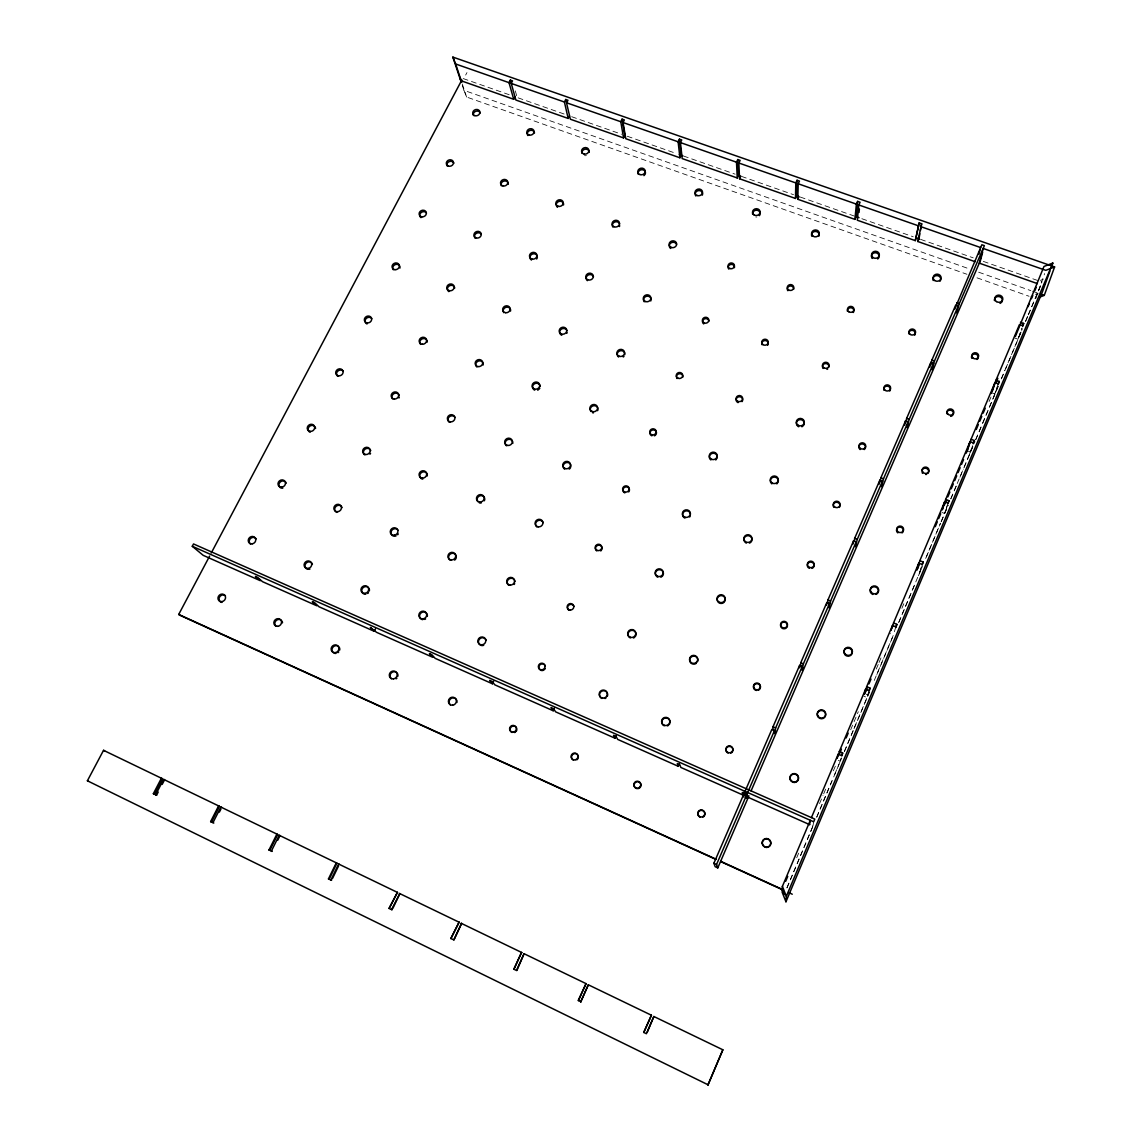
<?xml version="1.0" encoding="UTF-8"?>
<svg xmlns="http://www.w3.org/2000/svg" width="1142" height="1142" viewBox="0 0 1142 1142"><rect width="100%" height="100%" fill="white"/><g stroke="black" fill="none" stroke-linecap="round" stroke-linejoin="round"><path stroke-width="0.75" stroke-dasharray="5 3.75" d="M813.675 821.783L812.918 826.094L809.592 824.624M840.897 758.402L840.241 761.214L836.943 759.787M868.919 690.667L867.063 697.548L863.78 696.163M868.876 692.252L868.12 695.021L864.837 693.637M894.386 631.712L895.813 626.858M919.695 572.171L922.108 564.462M921.694 566.632L920.238 571.285L916.997 569.986M947.946 503.122L944.591 513.486L941.365 512.23M945.59 511.102L947.532 505.149M969.501 454.345L972.227 446.165M971.028 450.362L972.684 445.437M993.968 396.26L998.236 383.783M995.467 392.391L998.151 384.568M1018.521 337.718L1021.662 328.725M1018.949 336.947L1022.104 327.94M1040.176 286.171L1035.765 298.647L1030.726 296.863M1041.247 283.159L1044.644 273.552M796.702 857.785L798.772 852.86M819.542 803.625L822.997 795.417M823.696 793.776L825.766 788.851M833.374 770.807L835.459 765.882M850.676 729.781L858.284 711.723M876.271 669.055L878.355 664.13M879.04 662.488L881.124 657.564M901.88 608.329L903.95 603.404M989.072 401.556L991.142 396.631M786.952 887.734L814.018 823.468M816.73 817.03L831.961 780.871M834.702 774.362L841.611 757.96M844.381 751.393L869.49 691.767M874.272 680.404L893.458 634.881L890.16 633.61M898.597 622.675L915.099 583.505M915.784 581.878L922.493 565.947M925.648 558.438L940.537 523.122L925.919 558.053M941.151 521.637L948.06 505.235M950.829 498.669L956.525 485.164M957.21 483.537L973.255 445.451M975.711 439.584L998.522 385.439M1001.291 378.873L1022.318 328.939M1025.487 321.43L1027.729 316.12M1028.257 314.864L1040.69 285.329M786.966 887.948L813.961 823.839M816.73 817.258L841.64 758.131M844.409 751.564L853.402 730.209M854.016 728.739L869.305 692.437M876.828 674.579L893.529 634.952M898.954 622.062L914.97 584.033M918.425 575.825L922.451 566.261M941.265 521.623L948.174 505.192M950.801 498.968L956.482 485.493M959.937 477.27L963.405 469.062M964.091 467.421L974.997 441.526M975.682 439.884L982.077 424.71M982.777 423.068L998.679 385.297M1001.448 378.73L1004.903 370.508M1005.602 368.866L1022.204 329.453M1025.659 321.245L1027.743 316.305M1028.428 314.664L1040.89 285.1M465.665 75.058L466.964 72.603M1040.362 280.375L1043.246 279.276M1035.466 294.336L1038.292 293.251M463.195 78.57L509.989 95.014M518.125 97.855L565.147 114.386M571.657 116.698L621.519 134.228M627.286 136.241L676.25 153.471M683.444 155.997L735.148 174.169M741.472 176.382L793.533 194.682M800.257 197.038L854.444 216.109M861.839 218.707L913.215 236.765M920.595 239.363L973.227 257.849M983.305 261.39L1042.075 282.045M462.282 85.35L463.938 90.332L968.573 268.627M978.665 272.196L1030.812 290.625M1032.496 291.21L1037.536 292.994M463.938 90.332L466.593 97.027L966.931 274.266M977.01 277.834L1029.056 296.263M1014.824 338.061L1017.993 339.217M991.741 392.777L994.939 393.961M967.274 450.79L970.486 452.004M462.296 84.065L466.593 97.027M515.313 90.875L517.155 97.541M756.803 216.994A3.811 3.397 -7.5 0 1 755.804 217.009M586.36 155.583A3.697 3.255 -15.4 0 1 584.476 155.612"/><path stroke-width="1.5" d="M620.791 121.737L566.66 102.809L567.959 100.253L565.733 99.468L570.372 119.225L623.561 137.939L620.791 121.737L622.076 119.139L624.36 119.939L623.061 122.537L625.802 138.724L679.904 157.782L678.134 141.794L679.419 139.167L681.731 139.981L680.461 142.593L682.188 158.581L737.232 177.952L736.504 162.193L737.775 159.552L740.13 160.365L738.86 163.02L739.545 178.766L795.46 198.451L795.803 182.934L797.059 180.25L799.457 181.078L798.201 183.776L797.815 199.279L854.915 219.378L856.129 216.695L857.628 201.392L860.069 202.248L858.827 204.975L857.299 220.22L915.313 240.634L919.167 222.89L921.665 223.761L920.466 230.441M795.46 198.451L796.688 195.796L797.059 180.25M809.592 824.624L810.292 820.284L782.398 886.363C781.199 889.875 787.281 900.967 782.27 889.661L782.17 892.245L785.953 901.78L1042.532 291.61L1049.955 270.997M799.486 667.77L799.643 665.315L802.269 666.414L802.012 670.097L803.368 663.873L829.492 603.518L826.879 602.448L800.742 662.774L800.499 666.485L803.097 667.585M785.953 901.78L786.338 896.284L1052.81 263.06L1043.988 266.457L1015.338 336.562M854.915 219.378L856.386 204.118L857.628 201.392M859.041 212.441L859.384 209.043M826.537 605.303L826.879 602.448M827.607 602.833L827.95 599.95L853.602 540.751L856.214 541.793L855.415 546.647L857.271 539.338L882.438 481.196L879.854 480.182L854.673 538.31L854.159 541.565M829.492 603.518L828.964 607.801L830.577 601.02L856.214 541.793M853.103 543.992L853.602 540.751M915.313 240.634L919.167 222.89M975.168 261.704L917.754 241.49L921.665 223.761M919.253 237.122L919.867 233.782M879.083 484.251L879.854 480.182M880.125 481.867L880.882 477.784L905.606 420.727L908.19 421.712L906.905 427.636L909.203 419.342L933.471 363.284L930.916 362.342L906.634 418.372L905.677 422.854M882.438 481.196L881.396 486.606L883.48 478.798L908.19 421.712M904.664 425.195L905.606 420.727M837.257 758.374L838.199 754.148L841.568 755.59L842.668 752.978L839.299 751.522L865.579 689.268L868.919 690.667L870.004 688.098L866.664 686.699L892.473 625.502L895.813 626.858L896.87 624.346L893.544 622.975L918.796 563.149L922.108 564.462L923.15 561.992L919.838 560.665L944.662 501.838L947.946 503.122L948.973 500.696L945.676 499.411L970.058 441.668L973.327 442.896L974.326 440.512L971.057 439.285L994.982 382.584L998.236 383.783L999.221 381.442L995.967 380.243L992.27 391.221M838.342 755.79L839.299 751.522M929.788 367.182L930.916 362.342M930.787 364.883L931.915 360.03L955.754 305L958.295 305.913L934.47 360.972L931.958 369.737L933.471 363.284M841.997 755.804L842.668 752.978M954.726 309.168L981.849 244.773L984.375 245.658L959.28 303.644L956.568 312.865L957.538 310.61M864.223 694.436L865.579 689.268M978.937 254.109L980.221 249.199M864.837 693.637L866.664 686.699M982.648 252.211L980.478 260.405L751.065 790.935M869.248 690.867L870.004 688.098M891.088 630.37L892.473 625.502M892.145 627.872L893.544 622.975M895.913 627.586L896.87 624.346M916.912 569.33L918.796 563.149M919.838 560.665L916.997 569.986L919.024 565.176M922.179 565.09L923.15 561.992M942.307 509.261L944.662 501.838M942.364 509.846L945.676 499.411M948.003 503.665L948.973 500.696M966.289 453.131L970.058 441.668M967.274 450.79L971.057 439.285M973.227 443.795L974.326 440.512M991.299 393.519L994.982 382.584M998.151 384.568L999.221 381.442M1022.618 326.426L1023.675 323.429L1020.434 322.258M1044.502 284.515L1045.016 283.102M1051.668 266.229L1052.81 263.06M1040.019 297.006L1044.273 295.378L1054.608 266.942L452.889 57.1L461.168 82.024M811.42 817.615L838.199 754.148M995.967 380.243L1019.463 324.556L1022.704 325.727L1023.675 323.429M785.696 881.267L787.752 876.414M839.384 754.006L841.411 749.181M846.165 737.932L848.192 733.107M865.522 692.023L867.577 687.156M868.948 683.901L871.003 679.033M935.269 526.662L937.297 521.851M938.653 518.654L940.68 513.829M944.42 504.978L946.461 500.125M947.831 496.884L949.887 492.016M951.257 488.776L953.299 483.923M954.669 480.682L956.725 475.814M958.081 472.574L960.137 467.706M961.507 464.466L963.548 459.612M976.267 429.492L978.337 424.567M979.722 421.298L981.792 416.387M983.176 413.104L985.246 408.194M995.81 383.127L997.851 378.302M1028.028 306.755L1029.385 303.529M1031.426 298.69L1032.796 295.464M1034.838 290.625L1036.194 287.399M722.857 1049.784L707.997 1084.9L722.857 1049.784L653.852 1016.494L646.401 1033.724L643.76 1032.439L651.425 1015.238L643.76 1032.439M616.295 735.762L615.153 738.274L613.525 735.32L616.052 736.447L617.665 739.388L678.291 766.311L677.292 763.613L679.861 764.755L680.832 767.438L742.643 794.889L743.77 792.305M748.938 795.846L717.79 867.891L715.163 866.707L713.878 863.252L743.585 794.661L746.254 795.846L746.554 798.272L747.382 793.205L774.519 730.509L774.547 733.578L775.646 727.925L802.269 666.414M747.696 795.66L745.055 794.489L744.727 792.034L771.878 729.367L775.661 731.023M773.034 729.881L773.006 726.783L799.643 665.315M717.79 867.891L716.548 864.465L746.254 795.846M647.3 1032.154L653.852 1016.494M578.509 1000.563L586.032 983.619L524.064 953.713L516.441 970.457L513.9 969.215L521.523 952.485L513.9 969.215M917.754 241.49L918.953 238.778M588.316 984.789L580.778 1001.777L588.316 984.789L651.425 1015.238M678.291 766.311L679.419 763.77M516.869 970.557L524.064 953.713M450.876 938.538L459.084 922.208L450.876 938.538L453.902 939.895L461.582 923.421L453.902 939.895M797.815 199.279L799.043 196.624L796.688 195.796M493.615 681.331L492.445 683.787L489.632 680.346L492.059 681.417L494.857 684.857L553.228 710.767L554.37 708.297M737.232 177.952L738.474 175.34L737.775 159.552M389.065 908.447L397.445 892.402L389.065 908.447L392.134 909.831M739.545 178.766L740.787 176.154L738.474 175.34M391.52 909.632L399.886 893.572L392.848 908.361M679.904 157.782L681.174 155.198L679.419 139.167M328.453 878.926L336.276 862.881L336.976 863.152L329.167 879.169L328.453 878.926L331.565 880.339L330.852 880.097L338.674 864.051L339.374 864.308M332.351 878.74L338.589 865.922M192.284 546.276L813.675 821.783L814.803 819.114L193.526 543.949L192.284 546.276L203.219 555.355L260.305 580.693L255.38 576.396L257.649 577.409L262.546 581.692L316.762 605.76L312.337 601.677L314.635 602.69L319.032 606.773L374.248 631.298L375.433 628.914M623.561 137.939L624.831 135.398L622.076 119.139M268.984 849.976L276.864 834.145L277.663 834.459L269.783 850.262L268.984 849.976L272.139 851.418L271.339 851.133L279.219 835.287L280.018 835.601L277.649 840.341M568.174 118.44L564.419 102.023L511.216 83.423L512.53 80.896L510.331 80.126L515.87 100.039L568.174 118.44L569.458 115.927M210.628 821.569L218.579 805.952L219.45 806.309L211.513 821.897L210.628 821.569L213.825 823.025M212.94 822.697L220.891 807.08L221.762 807.423M219.378 812.105L220.963 808.979M564.419 102.023L565.733 99.468M459.855 77.399L461.197 80.796L513.7 99.268L514.999 96.784M153.356 793.69L161.365 778.287L162.321 778.673L154.327 794.061L153.356 793.69L156.597 795.16L158.196 792.091M162.193 784.397L164.591 779.772L163.634 779.386L155.626 794.803L156.597 795.16M513.7 99.268L509.018 82.652L510.331 80.126M708.126 1084.814L87.392 780.785L103.537 750.323L104.579 750.751M715.948 859.441L179.836 615.224L178.709 614.439L209.614 556.097M211.284 552.942L461.868 79.954M1054.608 266.942L1045.786 270.34L983.176 248.456L979.294 263.16L1037.364 283.601M586.032 983.619L578.18 1000.506L581.107 1001.819M452.889 57.1L455.629 63.981L509.018 82.652M623.061 122.537L678.134 141.794M680.461 142.593L736.504 162.193M738.86 163.02L795.803 182.934M798.201 183.776L856.386 204.118M858.827 204.975L917.954 225.645M920.438 226.516L980.65 247.571M679.333 154.541L682.702 155.712M855.672 216.523L859.027 217.694M916.127 237.764L919.481 238.949M1040.904 294.179L1044.273 295.378M956.739 302.73L959.28 303.644M87.392 780.785L88.448 781.171M931.915 360.03L934.47 360.972M906.634 418.372L909.203 419.342M880.882 477.784L883.48 478.798M854.673 538.31L857.271 539.338M827.95 599.95L830.577 601.02M800.742 662.774L803.368 663.873M773.006 726.783L775.646 727.925M744.727 792.034L747.382 793.205M744.927 793.619L742.3 792.462L742.643 794.889M492.445 683.787L435.159 658.349L431.804 654.694L429.421 653.624L432.789 657.292L376.56 632.325L370.336 627.415L374.248 631.298M615.153 738.274L555.669 711.866L553.47 708.668L550.986 707.569L553.228 710.767M746.854 796.759L809.692 824.652M178.709 614.439L715.834 859.098M720.716 861.311L782.37 889.404M720.816 861.668L782.356 889.704M788.936 892.687L792.263 894.215M713.878 863.252L716.548 864.465M103.537 750.323L162.321 778.673M163.634 779.386L219.45 806.309M220.891 807.08L277.663 834.459M279.219 835.287L336.976 863.152M338.674 864.051L397.445 892.402M399.272 893.358L459.084 922.208M461.068 923.236L521.937 952.614M782.398 886.363L786.338 896.284M460.397 79.055L461.753 82.438M455.629 63.981L461.197 80.796M743.585 794.661L743.927 797.102M399.286 397.102A3.826 3.483 -28.8 0 1 398.958 398.001M392.491 398.829A3.826 3.483 -28.8 0 1 394.004 393.576A3.826 3.483 -28.8 0 1 399.186 395.275M393.333 269.783A3.726 3.312 -25.1 0 1 395.717 264.43A3.726 3.312 -25.1 0 1 399.957 268.084M473.459 115.556A3.626 3.155 -19.4 0 1 475.686 111.331A3.626 3.155 -19.4 0 1 480.225 112.944M506.506 445.823A3.883 3.612 -24.1 0 1 507.733 439.556A3.883 3.612 -24.1 0 1 512.772 443.41M902.68 532.3A3.455 3.24 9.9 0 1 902.052 532.9M897.855 532.871A3.455 3.24 9.9 0 1 897.212 532.258M896.756 531.53A3.455 3.24 9.9 0 1 899.867 527.076A3.455 3.24 9.9 0 1 903.122 531.572M314.964 426.78A3.826 3.469 -33.6 0 1 315.535 428.493M310.082 432.261A3.826 3.469 -33.6 0 1 308.783 427.165A3.826 3.469 -33.6 0 1 314.335 426.109M732.664 751.308A3.497 3.455 23.6 0 1 730.752 753.149M728.068 753.078A3.497 3.455 23.6 0 1 726.141 748.781A3.497 3.455 23.6 0 1 730.266 746.54A3.497 3.455 23.6 0 1 732.921 750.451M756.489 690.467A3.469 3.397 11.3 0 1 753.92 685.471A3.469 3.397 11.3 0 1 759.573 684.857A3.469 3.397 11.3 0 1 758.274 690.268M700.003 817.13A3.554 3.512 61.8 0 1 698.676 811.662A3.554 3.512 61.8 0 1 704.257 811.834A3.554 3.512 61.8 0 1 702.701 817.215M787.423 625.93A3.44 3.326 7.3 0 1 786.724 627.515M786.081 628.114A3.44 3.326 7.3 0 1 784.426 628.757M783.526 628.742A3.44 3.326 7.3 0 1 781.885 628.057M781.256 627.429A3.44 3.326 7.3 0 1 782.713 622.347A3.44 3.326 7.3 0 1 787.423 625.059A3.455 3.326 7.3 0 1 781.899 627.258A3.455 3.326 7.3 0 1 782.713 621.548A3.455 3.326 7.3 0 1 787.438 625.131M809.407 568.331A3.426 3.255 5.4 0 1 808.008 563.306A3.426 3.255 5.4 0 1 813.432 563.363A3.426 3.255 5.4 0 1 812.019 568.359M573.484 760.158A3.469 3.397 -51.5 0 1 572.128 755.105A3.469 3.397 -51.5 0 1 577.352 754.548A3.469 3.397 -51.5 0 1 576.896 759.801M636.993 788.637A3.497 3.469 -66.7 0 1 634.695 783.226A3.497 3.469 -66.7 0 1 640.548 783.398A3.497 3.469 -66.7 0 1 637.907 788.651M933.2 280.504A3.968 3.554 2 0 1 937.268 275.593A3.968 3.554 2 0 1 940.023 281.232M367.067 323.957A3.754 3.355 -27.6 0 1 366.282 323.514M365.654 322.886A3.754 3.355 -27.6 0 1 366.753 318.047A3.754 3.355 -27.6 0 1 371.835 318.647M477.699 501.566A3.926 3.669 -28.3 0 1 480.625 495.614A3.926 3.669 -28.3 0 1 484.379 500.767M481.167 503.008A3.926 3.669 -28.3 0 1 479.212 502.751M844.223 653.595A4.211 4.04 16.4 0 1 846.822 648.228A4.211 4.04 16.4 0 1 852.189 651.311A4.211 4.04 16.4 0 1 848.663 656.136M847.564 656.122A4.211 4.04 16.4 0 1 844.78 654.523M811.791 236.251A3.854 3.455 -4.4 0 1 815.359 231.426A3.854 3.455 -4.4 0 1 818.928 236.151M420.97 217.651A3.683 3.255 -22.9 0 1 420.998 212.669A3.683 3.255 -22.9 0 1 426.409 212.912M695.863 196.01A3.769 3.355 -10.3 0 1 698.49 190.586A3.769 3.355 -10.3 0 1 702.344 195.139M537.34 257.307A3.754 3.369 -18.7 0 1 536.64 258.991M531.444 260.048A3.754 3.369 -18.7 0 1 531.715 254.38A3.754 3.369 -18.7 0 1 537.311 256.422M1002.134 301.431A4.026 3.597 5 0 1 1001.634 302.259M1000.92 302.93A4.026 3.597 5 0 1 1000.021 303.401M994.411 300.603A4.026 3.597 5 0 1 998.251 296.506A4.026 3.597 5 0 1 1002.376 300.532M760.115 213.997A3.811 3.397 -7.5 0 1 759.344 215.638M752.564 214.125A3.811 3.397 -7.5 0 1 755.89 210.242A3.811 3.397 -7.5 0 1 760.129 213.111M527.904 135.555A3.654 3.198 -17.5 0 1 529.674 130.545A3.654 3.198 -17.5 0 1 534.499 133M337.718 376.332A3.783 3.412 -30.4 0 1 337.846 371.064A3.783 3.412 -30.4 0 1 343.342 371.393M871.403 256.736A3.911 3.497 -1.3 0 1 876.742 252.982A3.911 3.497 -1.3 0 1 877.698 258.977M872.202 258.406A3.911 3.497 -1.3 0 1 871.674 257.621M279.476 486.763A3.869 3.512 -37 0 1 281.103 481.396A3.869 3.512 -37 0 1 286.242 483.18M282.773 488.176A3.869 3.512 -37 0 1 280.09 487.448M449.249 422.269A3.854 3.54 -26.8 0 1 449.249 416.859A3.854 3.54 -26.8 0 1 454.901 417.215M833.903 507.376A3.397 3.198 4.2 0 1 834.288 503.08A3.397 3.198 4.2 0 1 838.87 503.108A3.397 3.198 4.2 0 1 839.284 507.419M859.069 448.249A3.369 3.126 3.4 0 1 862.153 443.924A3.369 3.126 3.4 0 1 865.308 448.264M864.865 448.977A3.369 3.126 3.4 0 1 864.251 449.548M860.14 449.548A3.369 3.126 3.4 0 1 859.512 448.963M883.994 390.35A3.355 3.069 2.8 0 1 887.462 386.124A3.355 3.069 2.8 0 1 889.746 391.035M827.707 368.966A3.298 3.026 -1.4 0 1 826.951 369.366M823.068 368.438A3.298 3.026 -1.4 0 1 822.64 367.753M822.411 366.982A3.298 3.026 -1.4 0 1 825.695 363.541A3.298 3.026 -1.4 0 1 828.964 366.953M761.985 344.67A3.255 2.983 -5.5 0 1 765.468 340.544A3.255 2.983 -5.5 0 1 767.581 345.312M736.79 401.656A3.283 3.041 -6.4 0 1 737.232 397.544A3.283 3.041 -6.4 0 1 741.672 397.53A3.283 3.041 -6.4 0 1 742 401.641M738.117 402.612A3.283 3.041 -6.4 0 1 737.389 402.212M710.852 459.94A3.968 3.726 -7.7 0 1 710.024 454.973A3.968 3.726 -7.7 0 1 715.235 453.674A3.968 3.726 -7.7 0 1 716.962 458.413M716.434 459.255A3.968 3.726 -7.7 0 1 715.691 459.94M690.196 516.098A3.997 3.797 -9.7 0 1 689.654 516.969M684.929 518.125A3.997 3.797 -9.7 0 1 684.186 511.587A3.997 3.797 -9.7 0 1 690.51 514.157M656.136 575.911A4.026 3.869 -13 0 1 656.764 570.7A4.026 3.869 -13 0 1 662.189 570.757A4.026 3.869 -13 0 1 662.517 575.982M661.746 576.696A4.026 3.869 -13 0 1 660.818 577.195M657.749 577.167A4.026 3.869 -13 0 1 656.85 576.639M630.341 637.95A4.068 3.954 -19.2 0 1 628.485 632.425A4.068 3.954 -19.2 0 1 634.295 630.998A4.068 3.954 -19.2 0 1 635.138 636.765M634.367 637.493A4.068 3.954 -19.2 0 1 633.439 637.993M601.891 698.461A4.097 4.026 -31.8 0 1 599.893 693.137A4.097 4.026 -31.8 0 1 605.303 691.053A4.097 4.026 -31.8 0 1 607.301 696.377M605.959 698.019A4.097 4.026 -31.8 0 1 605.017 698.519M664.244 725.827A4.14 4.097 -14.7 0 1 662.017 720.745A4.14 4.097 -14.7 0 1 666.928 718.09A4.14 4.097 -14.7 0 1 670.011 722.7M669.712 723.728A4.14 4.097 -14.7 0 1 669.141 724.642M668.356 725.384A4.14 4.097 -14.7 0 1 667.413 725.898M693.151 664.087A4.111 4.011 -5.7 0 1 689.782 659.177A4.111 4.011 -5.7 0 1 695.093 656.307A4.111 4.011 -5.7 0 1 697.534 661.718M696.206 663.345A4.111 4.011 -5.7 0 1 694.222 664.102M717.419 600.977A4.083 3.94 -3.3 0 1 721.287 595.582A4.083 3.94 -3.3 0 1 724.956 601.077M724.399 601.962A4.083 3.94 -3.3 0 1 717.933 601.877M744.727 541.85A4.054 3.854 -2.3 0 1 745.84 536.255A4.054 3.854 -2.3 0 1 751.579 537.782A4.054 3.854 -2.3 0 1 749.466 543.107M746.368 543.078A4.054 3.854 -2.3 0 1 745.455 542.578M770.607 482.281A4.026 3.783 -1.8 0 1 774.362 477.07A4.026 3.783 -1.8 0 1 778.03 482.309M777.502 483.166A4.026 3.783 -1.8 0 1 776.76 483.865M771.864 483.851A4.026 3.783 -1.8 0 1 771.121 483.137M796.331 423.796A3.997 3.712 -1.6 0 1 801.327 419.728A3.997 3.712 -1.6 0 1 803.44 425.566M802.698 426.252A3.997 3.712 -1.6 0 1 801.798 426.737M798.743 426.737A3.997 3.712 -1.6 0 1 797.844 426.252M797.102 425.566A3.997 3.712 -1.6 0 1 796.588 424.738M871.089 593.24A4.168 3.954 12.4 0 1 871.903 587.459A4.168 3.954 12.4 0 1 877.898 588.858A4.168 3.954 12.4 0 1 876.042 594.397M872.859 594.454A4.168 3.954 12.4 0 1 871.888 593.954M422.683 619.663A4.011 3.783 -39.5 0 1 419.628 615.267A4.011 3.783 -39.5 0 1 424.253 611.998A4.011 3.783 -39.5 0 1 427.308 616.38M425.623 618.935A4.011 3.783 -39.5 0 1 424.71 619.421M483.694 645.301A4.04 3.854 -38.4 0 1 478.641 643.089A4.04 3.854 -38.4 0 1 481.096 637.993A4.04 3.854 -38.4 0 1 486.149 640.205M221.905 602.434A3.968 3.612 -44.4 0 1 219.478 597.18A3.968 3.612 -44.4 0 1 225.431 595.696M398.244 533.914A3.926 3.654 -35.1 0 1 397.687 534.756M396.017 535.926A3.926 3.654 -35.1 0 1 395.032 536.169M394.033 536.169A3.926 3.654 -35.1 0 1 392.263 535.412M391.606 534.713A3.926 3.654 -35.1 0 1 392.72 529.46A3.926 3.654 -35.1 0 1 398.044 530.202M564.519 469.091A3.911 3.669 -20.5 0 1 565.704 462.738A3.911 3.669 -20.5 0 1 570.857 466.65M570.543 467.592A3.911 3.669 -20.5 0 1 569.258 469.105M420.356 477.699A3.883 3.597 -30.6 0 1 422.811 471.917A3.883 3.597 -30.6 0 1 427.279 475.957M422.768 479.112A3.883 3.597 -30.6 0 1 420.998 478.37M281.917 620.991A3.997 3.683 -44.8 0 1 282.488 622.833M276.021 626.287A3.997 3.683 -44.8 0 1 275.836 620.891A3.997 3.683 -44.8 0 1 281.275 620.263M536.926 527.019A3.954 3.74 -25 0 1 537.24 521.023A3.954 3.74 -25 0 1 543.149 522.622M508.533 585.132A3.997 3.797 -30.9 0 1 509.332 578.751A3.997 3.797 -30.9 0 1 515.042 581.649M514.657 583.619A3.997 3.797 -30.9 0 1 514.1 584.49M370.536 453.388A3.854 3.526 -32.3 0 1 369.965 454.202M364.641 454.873A3.854 3.526 -32.3 0 1 365.14 449.106A3.854 3.526 -32.3 0 1 370.765 450.605M339.16 647.2A4.026 3.754 -45.2 0 1 339.674 650.098M338.746 651.939A4.026 3.754 -45.2 0 1 337.961 652.653M336.048 653.395A4.026 3.754 -45.2 0 1 334.078 653.096M333.236 652.567A4.026 3.754 -45.2 0 1 333.007 647.1A4.026 3.754 -45.2 0 1 338.503 646.472M365.783 594.197A3.983 3.712 -40.1 0 1 361.728 590.528A3.983 3.712 -40.1 0 1 366.068 586.588A3.983 3.712 -40.1 0 1 369.366 590.956M368.452 592.769A3.983 3.712 -40.1 0 1 367.681 593.469M763.884 846.522A4.354 4.254 52.5 0 1 764.583 839.299A4.354 4.254 52.5 0 1 770.807 843.124A4.354 4.254 52.5 0 1 764.84 847.107M449.862 560.037A3.954 3.726 -33.5 0 1 450.719 553.742A3.954 3.726 -33.5 0 1 456.315 556.597M456.258 557.582A3.954 3.726 -33.5 0 1 454.602 560.094M397.288 673.295A4.054 3.84 -45.8 0 1 397.844 676.235M396.916 678.105A4.054 3.84 -45.8 0 1 396.131 678.833M391.335 678.733A4.054 3.84 -45.8 0 1 391.035 673.18A4.054 3.84 -45.8 0 1 396.617 672.552M307.94 569.301A3.954 3.64 -40.5 0 1 305.985 563.249A3.954 3.64 -40.5 0 1 312.437 564.162M309.925 569.073A3.954 3.64 -40.5 0 1 308.94 569.316M450.391 704.971A4.097 3.911 -46.7 0 1 451.747 698.119A4.097 3.911 -46.7 0 1 456.943 702.458M336.719 512.401A3.897 3.583 -36.3 0 1 336.034 506.349A3.897 3.583 -36.3 0 1 342.086 507.59M250.383 544.02A3.926 3.569 -40.7 0 1 250.598 538.439A3.926 3.569 -40.7 0 1 256.193 538.853M638.278 174.355A3.726 3.298 -13 0 1 641.875 169.687A3.726 3.298 -13 0 1 645.13 174.226M644.63 174.983A3.726 3.298 -13 0 1 643.917 175.611M447.05 165.876A3.654 3.198 -21.1 0 1 449.306 161.579A3.654 3.198 -21.1 0 1 453.874 163.249M581.992 153.342A3.697 3.255 -15.4 0 1 585.246 149.174A3.697 3.255 -15.4 0 1 589.229 152.343M703.715 323.914A3.226 2.941 -9.4 0 1 704.171 319.018A3.226 2.941 -9.4 0 1 708.925 321.145M676.435 377.117A3.24 2.998 -10.9 0 1 679.747 373.705A3.24 2.998 -10.9 0 1 682.859 377.103M677.049 378.559A3.24 2.998 -10.9 0 1 676.635 377.874M651.868 435.816A3.269 3.055 -12.9 0 1 650.126 432.061A3.269 3.055 -12.9 0 1 653.995 429.992A3.269 3.055 -12.9 0 1 656.422 433.389M656.179 434.16A3.269 3.055 -12.9 0 1 655.722 434.845M655.108 435.416A3.269 3.055 -12.9 0 1 654.352 435.816M596.681 550.887A3.326 3.169 -20.1 0 1 596.081 546.633A3.326 3.169 -20.1 0 1 600.435 545.562A3.326 3.169 -20.1 0 1 601.805 549.63M601.349 550.344A3.326 3.169 -20.1 0 1 600.706 550.929M624.817 492.901A3.298 3.112 -15.8 0 1 623.318 488.562A3.298 3.112 -15.8 0 1 628.043 487.391A3.298 3.112 -15.8 0 1 628.714 491.931M568.73 610.185A3.355 3.226 -26.7 0 1 568.959 605.017A3.355 3.226 -26.7 0 1 573.998 606.431M539.995 669.812A3.383 3.283 -36.4 0 1 540.252 664.544A3.383 3.283 -36.4 0 1 545.319 666M545.191 668.541A3.383 3.283 -36.4 0 1 544.063 669.883M543.292 670.311A3.383 3.283 -36.4 0 1 540.723 670.254M597.908 409.75A3.883 3.612 -17.2 0 1 597.609 410.677M593.44 412.89A3.883 3.612 -17.2 0 1 592.47 412.647M590.942 411.505A3.883 3.612 -17.2 0 1 592.769 405.938A3.883 3.612 -17.2 0 1 597.937 408.807M539.809 388.166A3.854 3.54 -20.7 0 1 539.267 388.979M538.524 389.65A3.854 3.54 -20.7 0 1 537.639 390.121M534.727 390.121A3.854 3.54 -20.7 0 1 533.885 389.665M533.214 389.008A3.854 3.54 -20.7 0 1 535.084 383.498A3.854 3.54 -20.7 0 1 540.152 386.324M476.814 366.982A3.811 3.483 -23.5 0 1 478.527 360.986A3.811 3.483 -23.5 0 1 483.109 365.026M420.584 344.399A3.783 3.426 -25.8 0 1 422.497 338.746A3.783 3.426 -25.8 0 1 427.194 342.143M618.579 357.032A3.854 3.54 -14.8 0 1 619.678 350.908A3.854 3.54 -14.8 0 1 624.802 354.634M623.975 356.347A3.854 3.54 -14.8 0 1 623.247 357.003M644.231 301.802A3.826 3.483 -12.9 0 1 646.943 296.178A3.826 3.483 -12.9 0 1 650.797 300.946M670.668 248.442A3.797 3.412 -11.5 0 1 669.983 247.828M669.526 247.057A3.797 3.412 -11.5 0 1 671.696 242.547A3.797 3.412 -11.5 0 1 676.578 244.331M619.706 225.716A3.754 3.369 -14.3 0 1 619.364 226.559M612.883 227.058A3.754 3.369 -14.3 0 1 614.539 222.105A3.754 3.369 -14.3 0 1 619.649 223.975M556.454 205.931A3.726 3.312 -16.9 0 1 559.609 201.278A3.726 3.312 -16.9 0 1 563.548 204.96M557.539 207.287A3.726 3.312 -16.9 0 1 556.896 206.673M501.324 185.803A3.683 3.255 -19.1 0 1 504.093 181.021A3.683 3.255 -19.1 0 1 508.29 184.319M475.086 238.235A3.712 3.312 -21 0 1 476.086 233.51A3.712 3.312 -21 0 1 481.167 234.053M448.82 291.595A3.754 3.369 -23.2 0 1 448.149 291.01M447.664 290.282A3.754 3.369 -23.2 0 1 450.134 285.5A3.754 3.369 -23.2 0 1 454.744 288.027M503.779 312.694A3.783 3.426 -20.9 0 1 506.192 307.227A3.783 3.426 -20.9 0 1 510.56 311.052M567.103 332.422A3.811 3.483 -18.1 0 1 566.803 333.321M561.778 335.263A3.811 3.483 -18.1 0 1 560.936 334.806M560.279 334.163A3.811 3.483 -18.1 0 1 561.636 328.967A3.811 3.483 -18.1 0 1 566.946 330.623M587.373 280.675A3.783 3.426 -16 0 1 587.859 275.208A3.783 3.426 -16 0 1 593.483 276.764M818.843 717.833A4.24 4.111 23.2 0 1 819.471 710.909A4.24 4.111 23.2 0 1 825.637 714.535A4.24 4.111 23.2 0 1 819.799 718.404M921.865 470.932A3.426 3.169 8.1 0 1 926.519 468.42A3.426 3.169 8.1 0 1 928.018 473.302M926.633 474.301A3.426 3.169 8.1 0 1 925.762 474.515M922.579 473.288A3.426 3.169 8.1 0 1 922.122 472.56M946.704 413.661A3.397 3.112 6.8 0 1 950.872 410.249A3.397 3.112 6.8 0 1 952.813 415.146M952.2 415.717A3.397 3.112 6.8 0 1 950.587 416.345M971.842 358.36A3.383 3.055 5.9 0 1 973.155 354.434A3.383 3.055 5.9 0 1 977.623 355.348A3.383 3.055 5.9 0 1 977.081 359.445M908.718 333.764A3.326 3.012 2.3 0 1 912.815 330.423A3.326 3.012 2.3 0 1 914.685 335.163M853.645 311.823A3.283 2.969 -1.3 0 1 853.217 312.494M847.35 311.124A3.283 2.969 -1.3 0 1 850.59 307.74A3.283 2.969 -1.3 0 1 853.859 311.067M787.894 290.71A3.24 2.926 -4.9 0 1 787.48 290.054M787.266 289.326A3.24 2.926 -4.9 0 1 790.492 285.971A3.24 2.926 -4.9 0 1 793.69 289.254M728.753 269.069A3.198 2.884 -8.3 0 1 730.537 264.487A3.198 2.884 -8.3 0 1 734.477 267.613M512.016 732.479A3.44 3.326 -48.2 0 1 511.573 726.655A3.44 3.326 -48.2 0 1 516.841 729.01M516.798 729.895A3.44 3.326 -48.2 0 1 516.041 731.508M515.385 732.122A3.44 3.326 -48.2 0 1 514.585 732.536M475.986 237.85A3.726 3.312 -21 0 0 481.267 234.224A3.726 3.312 -21 0 0 475.543 232.083A3.726 3.312 -21 0 0 475.986 237.85M557.967 206.231A3.726 3.312 -16.9 0 0 563.206 202.605A3.726 3.312 -16.9 0 0 557.41 200.492A3.726 3.312 -16.9 0 0 557.967 206.231M726.555 751.393A3.512 3.469 23.4 0 0 732.579 750.751A3.512 3.469 23.4 0 0 728.967 745.883A3.512 3.469 23.4 0 0 726.555 751.393M754.163 688.44A3.483 3.397 11.2 0 0 760.144 687.784A3.483 3.397 11.2 0 0 756.532 683.03A3.483 3.397 11.2 0 0 754.163 688.44M697.776 812.89A3.554 3.526 61.8 0 0 702.544 816.773A3.554 3.526 61.8 0 0 703.472 810.706A3.554 3.526 61.8 0 0 697.776 812.89M808.693 566.989A3.426 3.269 5.4 0 0 814.175 564.876A3.426 3.269 5.4 0 0 809.478 561.379A3.426 3.269 5.4 0 0 808.693 566.989M575.696 759.687A3.469 3.397 -51.4 0 0 576.724 753.791A3.469 3.397 -51.4 0 0 571.143 755.933A3.469 3.397 -51.4 0 0 575.696 759.687M639.306 787.523A3.497 3.469 -66.3 0 0 638.721 781.499A3.497 3.469 -66.3 0 0 633.824 785.054A3.497 3.469 -66.3 0 0 639.306 787.523M502.865 185.903A3.697 3.255 -19.1 0 0 507.776 181.949A3.697 3.255 -19.1 0 0 501.88 180.322A3.697 3.255 -19.1 0 0 502.865 185.903M834.645 506.962A3.397 3.198 4.2 0 0 840.084 504.864A3.397 3.198 4.2 0 0 835.387 501.466A3.397 3.198 4.2 0 0 834.645 506.962M860.311 448.421A3.383 3.141 3.4 0 0 865.693 446.351A3.383 3.141 3.4 0 0 861.025 443.039A3.383 3.141 3.4 0 0 860.311 448.421M885.264 390.393A3.355 3.083 2.7 0 0 890.603 388.337A3.355 3.083 2.7 0 0 885.949 385.111A3.355 3.083 2.7 0 0 885.264 390.393M823.767 367.738A3.312 3.041 -1.4 0 0 829.063 365.697A3.312 3.041 -1.4 0 0 824.51 362.514A3.312 3.041 -1.4 0 0 823.767 367.738M762.984 344.613A3.269 2.998 -5.6 0 0 768.223 342.586A3.269 2.998 -5.6 0 0 763.77 339.459A3.269 2.998 -5.6 0 0 762.984 344.613M737.318 401.028A3.298 3.055 -6.4 0 0 742.6 398.986A3.298 3.055 -6.4 0 0 738.132 395.774A3.298 3.055 -6.4 0 0 737.318 401.028M711.623 459.341A3.983 3.74 -7.7 0 0 717.162 455.401A3.983 3.74 -7.7 0 0 710.852 452.917A3.983 3.74 -7.7 0 0 711.623 459.341M684.757 517.14A4.011 3.811 -9.7 0 0 690.339 513.158A4.011 3.811 -9.7 0 0 684.001 510.588A4.011 3.811 -9.7 0 0 684.757 517.14M657.521 576.282A4.04 3.883 -13 0 0 663.174 572.242A4.04 3.883 -13 0 0 656.807 569.587A4.04 3.883 -13 0 0 657.521 576.282M630.056 637.179A4.068 3.954 -19.2 0 0 635.766 633.068A4.068 3.954 -19.2 0 0 629.37 630.341A4.068 3.954 -19.2 0 0 630.056 637.179M602.562 698.09A4.111 4.026 -31.7 0 0 607.087 692.623A4.111 4.026 -31.7 0 0 600.107 691.567A4.111 4.026 -31.7 0 0 602.562 698.09M664.016 725.213A4.14 4.111 -14.7 0 0 669.826 721.002A4.14 4.111 -14.7 0 0 663.274 718.147A4.14 4.111 -14.7 0 0 664.016 725.213M691.038 662.531A4.111 4.026 -5.7 0 0 697.676 659.976A4.111 4.026 -5.7 0 0 692.123 655.636A4.111 4.026 -5.7 0 0 691.038 662.531M718.561 601.777A4.083 3.94 -3.4 0 0 725.141 599.236A4.083 3.94 -3.4 0 0 719.603 595.011A4.083 3.94 -3.4 0 0 718.561 601.777M745.398 541.622A4.054 3.869 -2.4 0 0 751.921 539.11A4.054 3.869 -2.4 0 0 746.397 534.998A4.054 3.869 -2.4 0 0 745.398 541.622M771.849 482.795A4.026 3.783 -1.9 0 0 778.316 480.297A4.026 3.783 -1.9 0 0 772.82 476.285A4.026 3.783 -1.9 0 0 771.849 482.795M797.887 425.11A3.997 3.712 -1.6 0 0 804.296 422.64A3.997 3.712 -1.6 0 0 798.815 418.714A3.997 3.712 -1.6 0 0 797.887 425.11M531.858 259.034A3.754 3.369 -18.7 0 0 536.883 255.023A3.754 3.369 -18.7 0 0 530.873 253.253A3.754 3.369 -18.7 0 0 531.858 259.034M678.162 378.288A3.255 3.012 -10.9 0 0 682.702 375.076A3.255 3.012 -10.9 0 0 677.563 373.106A3.255 3.012 -10.9 0 0 678.162 378.288M704.3 322.986A3.226 2.955 -9.4 0 0 708.797 319.817A3.226 2.955 -9.4 0 0 703.686 317.904A3.226 2.955 -9.4 0 0 704.3 322.986M651.625 434.688A3.283 3.069 -12.9 0 0 656.207 431.448A3.283 3.069 -12.9 0 0 651.054 429.421A3.283 3.069 -12.9 0 0 651.625 434.688M597.066 550.387A3.326 3.183 -20.1 0 0 601.763 547.061A3.326 3.183 -20.1 0 0 596.552 544.891A3.326 3.183 -20.1 0 0 597.066 550.387M624.531 491.874A3.298 3.126 -15.8 0 0 629.171 488.59A3.298 3.126 -15.8 0 0 623.975 486.492A3.298 3.126 -15.8 0 0 624.531 491.874M569.887 610.028A3.355 3.24 -26.7 0 0 573.598 605.603A3.355 3.24 -26.7 0 0 567.917 604.789A3.355 3.24 -26.7 0 0 569.887 610.028M541.979 669.812A3.397 3.283 -36.3 0 0 544.463 664.53A3.397 3.283 -36.3 0 0 538.667 665.172A3.397 3.283 -36.3 0 0 541.979 669.812M790.293 779.8A4.282 4.183 35.4 0 0 797.587 780.957A4.282 4.183 35.4 0 0 794.803 774.119A4.282 4.183 35.4 0 0 790.293 779.8M513.215 732.165A3.44 3.34 -48.1 0 0 515.741 726.783A3.44 3.34 -48.1 0 0 509.903 727.411A3.44 3.34 -48.1 0 0 513.215 732.165M788.522 289.882A3.24 2.941 -4.9 0 0 793.719 287.87A3.24 2.941 -4.9 0 0 789.279 284.815A3.24 2.941 -4.9 0 0 788.522 289.882M848.749 311.737A3.283 2.983 -1.4 0 0 854.002 309.725A3.283 2.983 -1.4 0 0 849.462 306.627A3.283 2.983 -1.4 0 0 848.749 311.737M910.274 334.435A3.34 3.012 2.3 0 0 915.57 332.393A3.34 3.012 2.3 0 0 910.945 329.253A3.34 3.012 2.3 0 0 910.274 334.435M729.966 268.556A3.212 2.898 -8.3 0 0 734.42 265.444A3.212 2.898 -8.3 0 0 729.324 263.588A3.212 2.898 -8.3 0 0 729.966 268.556M587.845 279.776A3.797 3.426 -16 0 0 593.326 276.264A3.797 3.426 -16 0 0 587.502 273.823A3.797 3.426 -16 0 0 587.845 279.776M762.242 843.224A4.354 4.254 52.5 0 0 769.094 846.308A4.354 4.254 52.5 0 0 768.181 838.856A4.354 4.254 52.5 0 0 762.242 843.224M790.321 779.287A4.297 4.197 35.3 0 0 797.63 780.443A4.297 4.197 35.3 0 0 794.832 773.605A4.297 4.197 35.3 0 0 790.321 779.287M817.601 715.477A4.254 4.125 23.1 0 0 824.867 716.562A4.254 4.125 23.1 0 0 822.054 709.881A4.254 4.125 23.1 0 0 817.601 715.477M844.923 653.766A4.211 4.04 16.3 0 0 852.132 652.967A4.211 4.04 16.3 0 0 847.664 647.328A4.211 4.04 16.3 0 0 844.923 653.766M871.289 592.37A4.183 3.968 12.4 0 0 878.398 591.328A4.183 3.968 12.4 0 0 873.758 585.96A4.183 3.968 12.4 0 0 871.289 592.37M897.455 531.287A3.455 3.24 9.8 0 0 903.365 530.602A3.455 3.24 9.8 0 0 899.653 526.105A3.455 3.24 9.8 0 0 897.455 531.287M922.864 472.203A3.426 3.183 8.1 0 0 928.746 471.489A3.426 3.183 8.1 0 0 925.034 467.107A3.426 3.183 8.1 0 0 922.864 472.203M947.746 413.961A3.412 3.112 6.8 0 0 953.57 413.247A3.412 3.112 6.8 0 0 949.887 408.964A3.412 3.112 6.8 0 0 947.746 413.961M972.698 357.76A3.383 3.055 5.9 0 0 978.451 356.861A3.383 3.055 5.9 0 0 974.626 352.778A3.383 3.055 5.9 0 0 972.698 357.76M505.663 312.722A3.783 3.426 -20.9 0 0 509.96 307.955A3.783 3.426 -20.9 0 0 503.608 307.141A3.783 3.426 -20.9 0 0 505.663 312.722M561.379 333.978A3.826 3.483 -18.1 0 0 566.76 330.224A3.826 3.483 -18.1 0 0 560.822 327.94A3.826 3.483 -18.1 0 0 561.379 333.978M422.026 216.837A3.697 3.255 -22.9 0 0 426.194 212.198A3.697 3.255 -22.9 0 0 420.028 211.555A3.697 3.255 -22.9 0 0 422.026 216.837M448.292 166.075A3.669 3.212 -21.1 0 0 453.488 162.535A3.669 3.212 -21.1 0 0 447.892 160.48A3.669 3.212 -21.1 0 0 448.292 166.075M394.946 269.683A3.726 3.312 -25.1 0 0 399.172 264.973A3.726 3.312 -25.1 0 0 392.976 264.287A3.726 3.312 -25.1 0 0 394.946 269.683M367.239 322.915A3.754 3.369 -27.6 0 0 371.507 318.133A3.754 3.369 -27.6 0 0 365.283 317.405A3.754 3.369 -27.6 0 0 367.239 322.915M338.632 375.832A3.797 3.412 -30.4 0 0 342.957 370.979A3.797 3.412 -30.4 0 0 336.69 370.208A3.797 3.412 -30.4 0 0 338.632 375.832M310.139 431.405A3.84 3.469 -33.6 0 0 314.521 426.466A3.84 3.469 -33.6 0 0 308.226 425.666A3.84 3.469 -33.6 0 0 310.139 431.405M281.86 487.163A3.883 3.526 -37 0 0 284.929 481.324A3.883 3.526 -37 0 0 278.42 482.138A3.883 3.526 -37 0 0 281.86 487.163M252.111 543.863A3.926 3.569 -40.7 0 0 255.223 537.925A3.926 3.569 -40.7 0 0 248.67 538.724A3.926 3.569 -40.7 0 0 252.111 543.863M221.848 601.634A3.983 3.612 -44.4 0 0 225.017 595.582A3.983 3.612 -44.4 0 0 218.422 596.367A3.983 3.612 -44.4 0 0 221.848 601.634M277.82 626.33A4.011 3.683 -44.7 0 0 280.975 620.206A4.011 3.683 -44.7 0 0 274.294 620.977A4.011 3.683 -44.7 0 0 277.82 626.33M335.191 652.667A4.04 3.769 -45.2 0 0 338.317 646.458A4.04 3.769 -45.2 0 0 331.565 647.228A4.04 3.769 -45.2 0 0 335.191 652.667M393.448 678.89A4.068 3.84 -45.8 0 0 396.545 672.609A4.068 3.84 -45.8 0 0 389.707 673.38A4.068 3.84 -45.8 0 0 393.448 678.89M452.646 705.199A4.097 3.926 -46.6 0 0 455.715 698.818A4.097 3.926 -46.6 0 0 448.792 699.589A4.097 3.926 -46.6 0 0 452.646 705.199M482.11 644.802A4.04 3.869 -38.4 0 0 485.122 638.549A4.04 3.869 -38.4 0 0 478.255 639.334A4.04 3.869 -38.4 0 0 482.11 644.802M423.025 618.878A4.011 3.783 -39.4 0 0 426.066 612.712A4.011 3.783 -39.4 0 0 419.271 613.497A4.011 3.783 -39.4 0 0 423.025 618.878M364.997 593.369A3.983 3.712 -40 0 0 368.067 587.274A3.983 3.712 -40 0 0 361.357 588.059A3.983 3.712 -40 0 0 364.997 593.369M308.055 568.445A3.954 3.64 -40.4 0 0 311.152 562.421A3.954 3.64 -40.4 0 0 304.529 563.22A3.954 3.64 -40.4 0 0 308.055 568.445M337.818 511.687A3.911 3.597 -36.2 0 0 340.858 505.763A3.911 3.597 -36.2 0 0 334.278 506.577A3.911 3.597 -36.2 0 0 337.818 511.687M394.318 535.241A3.94 3.654 -35.1 0 0 397.316 529.246A3.94 3.654 -35.1 0 0 390.664 530.045A3.94 3.654 -35.1 0 0 394.318 535.241M451.061 559.923A3.968 3.74 -33.4 0 0 455.515 554.726A3.968 3.74 -33.4 0 0 448.892 553.799A3.968 3.74 -33.4 0 0 451.061 559.923M509.874 585.061A3.997 3.811 -30.9 0 0 514.328 579.808A3.997 3.811 -30.9 0 0 507.605 578.866A3.997 3.811 -30.9 0 0 509.874 585.061M538.31 526.819A3.954 3.74 -25 0 0 542.707 521.651A3.954 3.74 -25 0 0 536.026 520.752A3.954 3.74 -25 0 0 538.31 526.819M422.112 478.07A3.897 3.612 -30.6 0 0 426.508 473.031A3.897 3.612 -30.6 0 0 420.013 472.174A3.897 3.612 -30.6 0 0 422.112 478.07M479.611 502.009A3.926 3.669 -28.3 0 0 483.994 496.898A3.926 3.669 -28.3 0 0 477.413 496.028A3.926 3.669 -28.3 0 0 479.611 502.009M365.626 454.516A3.869 3.54 -32.3 0 0 370.008 449.534A3.869 3.54 -32.3 0 0 363.613 448.706A3.869 3.54 -32.3 0 0 365.626 454.516M564.976 468.52A3.926 3.683 -20.5 0 0 570.515 464.608A3.926 3.683 -20.5 0 0 564.405 462.139A3.926 3.683 -20.5 0 0 564.976 468.52M996.438 301.588A4.026 3.597 5 0 0 1002.804 299.147A4.026 3.597 5 0 0 997.137 295.407A4.026 3.597 5 0 0 996.438 301.588M934.784 280.547A3.968 3.554 1.9 0 0 941.079 278.12A3.968 3.554 1.9 0 0 935.541 274.437A3.968 3.554 1.9 0 0 934.784 280.547M873.116 257.607A3.911 3.512 -1.3 0 0 879.354 255.194A3.911 3.512 -1.3 0 0 873.93 251.568A3.911 3.512 -1.3 0 0 873.116 257.607M813.075 236.194A3.869 3.455 -4.5 0 0 819.257 233.81A3.869 3.455 -4.5 0 0 813.946 230.241A3.869 3.455 -4.5 0 0 813.075 236.194M753.963 214.867A3.826 3.412 -7.5 0 0 760.087 212.498A3.826 3.412 -7.5 0 0 754.891 208.986A3.826 3.412 -7.5 0 0 753.963 214.867M697.248 195.539A3.783 3.355 -10.3 0 0 702.501 191.885A3.783 3.355 -10.3 0 0 696.52 189.758A3.783 3.355 -10.3 0 0 697.248 195.539M639.977 174.583A3.74 3.312 -13 0 0 645.201 170.957A3.74 3.312 -13 0 0 639.334 168.873A3.74 3.312 -13 0 0 639.977 174.583M584.133 154.056A3.697 3.255 -15.4 0 0 588.815 149.93A3.697 3.255 -15.4 0 0 582.748 148.588A3.697 3.255 -15.4 0 0 584.133 154.056M528.903 134.956A3.669 3.212 -17.5 0 0 534.071 131.416A3.669 3.212 -17.5 0 0 528.403 129.403A3.669 3.212 -17.5 0 0 528.903 134.956M474.758 115.642A3.64 3.155 -19.4 0 0 479.897 112.144A3.64 3.155 -19.4 0 0 474.315 110.16A3.64 3.155 -19.4 0 0 474.758 115.642M534.27 388.937A3.854 3.554 -20.7 0 0 539.723 385.125A3.854 3.554 -20.7 0 0 533.742 382.77A3.854 3.554 -20.7 0 0 534.27 388.937M592.127 411.491A3.897 3.612 -17.2 0 0 597.609 407.637A3.897 3.612 -17.2 0 0 591.527 405.239A3.897 3.612 -17.2 0 0 592.127 411.491M477.941 366.582A3.826 3.483 -23.5 0 0 482.581 361.971A3.826 3.483 -23.5 0 0 476.271 360.758A3.826 3.483 -23.5 0 0 477.941 366.582M422.44 344.256A3.783 3.426 -25.8 0 0 426.28 339.117A3.783 3.426 -25.8 0 0 419.871 338.903A3.783 3.426 -25.8 0 0 422.44 344.256M619.135 356.247A3.869 3.554 -14.8 0 0 624.56 352.45A3.869 3.554 -14.8 0 0 618.493 350.123A3.869 3.554 -14.8 0 0 619.135 356.247M645.53 301.545A3.84 3.483 -12.9 0 0 650.883 297.791A3.84 3.483 -12.9 0 0 644.859 295.535A3.84 3.483 -12.9 0 0 645.53 301.545M671.325 247.457A3.811 3.426 -11.5 0 0 676.635 243.76A3.811 3.426 -11.5 0 0 670.639 241.562A3.811 3.426 -11.5 0 0 671.325 247.457M614.011 226.73A3.769 3.369 -14.3 0 0 619.521 223.375A3.769 3.369 -14.3 0 0 613.811 220.877A3.769 3.369 -14.3 0 0 614.011 226.73M449.063 290.653A3.754 3.369 -23.2 0 0 454.159 286.685A3.754 3.369 -23.2 0 0 448.249 284.829A3.754 3.369 -23.2 0 0 449.063 290.653M507.79 445.466A3.883 3.612 -24.1 0 0 512.13 440.427A3.883 3.612 -24.1 0 0 505.592 439.599A3.883 3.612 -24.1 0 0 507.79 445.466M450.405 421.855A3.854 3.554 -26.8 0 0 454.73 416.887A3.854 3.554 -26.8 0 0 448.292 416.088A3.854 3.554 -26.8 0 0 450.405 421.855M394.147 399.029A3.826 3.483 -28.8 0 0 398.487 394.104A3.826 3.483 -28.8 0 0 392.134 393.319A3.826 3.483 -28.8 0 0 394.147 399.029"/></g></svg>
